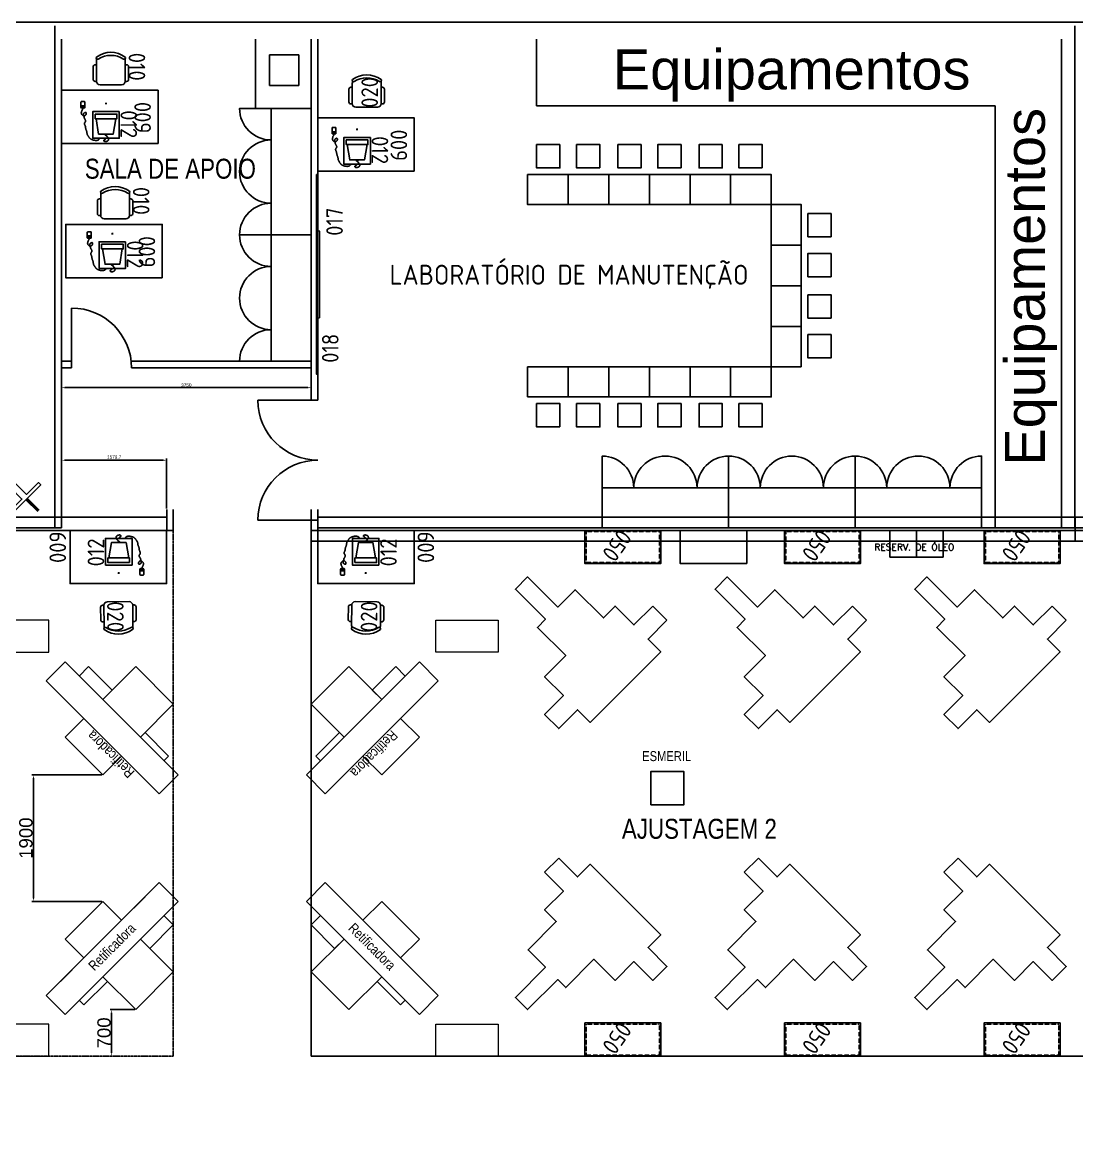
# Model space of a CAD drawing. Header units: millimetres. Extents: x 18768 to 1484868, y -11027 to 520152.
# Drawn here: x 71662 to 87507, y 503453 to 520152 of the extents above; entities that cross this region are included whole.
import ezdxf
from ezdxf.enums import TextEntityAlignment as Align

# ---------------------------------------------------------------- set-up
doc = ezdxf.new("R2010")
doc.units = ezdxf.units.MM
for name, pattern in [('DASHED2', [9.525, 6.35, -3.175]), ('DIVIDE', [2.15, 1.5, -0.2, 0.05, -0.15, 0.05, -0.2]), ('HIDDEN', [0.375, 0.25, -0.125]), ('HIDDEN2', [4.7625, 3.175, -1.5875])]:
    doc.linetypes.add(name, pattern=pattern)
for name, color, linetype in [('3-MAQUINAS', 5, 'Continuous'), ('4-MOBILIA', 4, 'Continuous'), ('8-TEXTO-DETALHES', 6, 'Continuous'), ('L025-CONTORNO', 7, 'Continuous'), ('L025-IMAGIN', 1, 'DIVIDE'), ('L025-TEXTO', 7, 'Continuous'), ('L035-ARRANJO-ADQUIRIR', 102, 'Continuous'), ('L035-ARRANJO-EXISTENTE', 180, 'Continuous'), ('L035-TEXTO', 40, 'Continuous'), ('PAREDES', 7, 'Continuous')]:
    doc.layers.add(name, color=color, linetype=linetype)
doc.layers.add('L035-DEMOLIÇÃO', color=40, linetype='Continuous', plot=False)
doc.styles.add('ISO-CP--25', font='isocp.shx', dxfattribs={"height": 250})
doc.styles.add('ISO-CP--35', font='isocp.shx', dxfattribs={"height": 350})
doc.styles.add('ROMANS', font='romans', dxfattribs={"width": 0.8, "height": 300})
doc.styles.get("Standard").update_dxf_attribs({"font": 'arial.ttf'})
doc.dimstyles.new('Anotativo', dxfattribs={"dimscale": 0, "dimtxt": 2.5, "dimasz": 2.5, "dimexe": 1.25, "dimexo": 0.625, "dimtad": 1, "dimtxsty": 'Standard', "dimcen": 2.5, "dimadec": 0, "dimazin": 0, "dimtfac": 1, "dimtmove": 0, "dimatfit": 3, "dimfxl": 1, "dimarcsym": 0})

# ---------------------------------------------------------------- blocks, each defined once
blk = doc.blocks.new('Bicicleta')
for points in [[(-1.142, 1.121), (-1.121, 1.142), (-0.944, 0.965), (-0.965, 0.944)], [(-0.788, 0.767), (-0.767, 0.788), (-0.944, 0.965), (-0.965, 0.944)], [(-0.011, -0.011), (0.011, 0.011), (-0.166, 0.187), (-0.187, 0.166)]]:
    blk.add_hatch(color=256).paths.add_polyline_path(points)
for p, q in [((-0.965, 0.944), (-1.142, 1.121)), ((-0.944, 0.965), (-1.121, 1.142)), ((-0.965, 0.944), (-0.788, 0.767)), ((-0.944, 0.965), (-0.767, 0.788)), ((-0.166, 0.187), (0.011, 0.011)), ((-0.187, 0.166), (-0.011, -0.011))]:
    blk.add_line(p, q)
at = {"color": 1}
for points in [[(-0.707, 0.636), (-1.167, 1.096), (-1.096, 1.167), (-0.636, 0.707)], [(-0.518, 0.589), (-0.177, 0.247), (0, 0.424), (0.035, 0.389), (-0.389, -0.035), (-0.424, 0), (-0.247, 0.177), (-0.615, 0.545)]]:
    blk.add_lwpolyline(points, dxfattribs=at)
blk.add_lwpolyline([(-0.714, 0.556, -0.686338), (-0.736, 0.607), (-0.595, 0.749, -0.686338), (-0.544, 0.726, 0.152911), (-0.499, 0.552, -0.794326), (-0.54, 0.511, 0.152911)], format="xyb", close=True, dxfattribs=at)
blk = doc.blocks.new('BL_SENAI_id9320211380')
at = {"layer": 'L035-ARRANJO-ADQUIRIR', "color": 0}
for points in [[(-38, 199), (-58, 199, 0.414214), (-88, 169), (-88, -21, 0.414214), (-58, -51), (-38, -51)], [(388, -137, 0.129448), (395, -110), (395, 195, 0.414214), (341, 249), (16, 249, 0.414214), (-38, 195), (-38, -112, 0.120944), (-32, -137)], [(395, -51), (415, -51, 0.414214), (445, -21), (445, 169, 0.414214), (415, 199), (395, 199)], [(368, -137, -0.290756), (-12, -137, 0.829608), (-38, -166, 0.333333), (394, -166, 0.829608), (368, -137)]]:
    blk.add_lwpolyline(points, format="xyb", dxfattribs=at)
at = {"layer": 'L025-TEXTO', "style": 'ISO-CP--25'}
blk.add_attdef('rmp_mt_codmaterial', (15, 15), '', height=40, dxfattribs=at)
at = {"layer": 'L025-TEXTO', "style": 'ISO-CP--25', "flags": 1}
for tag in ['rmp_mt_nomeunid', 'rmp_mt_potencia', 'rmp_mt_cod']:
    blk.add_attdef(tag, (15, 15), '', height=40, dxfattribs=at)
blk = doc.blocks.new('BL_SENAI_id9320220810')
at = {"layer": 'L025-CONTORNO', "color": 0}
blk.add_lwpolyline([(-688, 238), (112, 238), (112, 1688), (-688, 1688)], close=True, dxfattribs=at)
at = {"layer": 'L025-TEXTO', "style": 'ISO-CP--25'}
blk.add_attdef('rmp_mt_codmaterial', (15, 15), '', height=40, dxfattribs=at)
at = {"layer": 'L025-TEXTO', "style": 'ISO-CP--25', "flags": 1}
for tag in ['rmp_mt_nomeunid', 'rmp_mt_potencia', 'rmp_mt_cod']:
    blk.add_attdef(tag, (15, 15), '', height=40, dxfattribs=at)
blk = doc.blocks.new('BL_SENAI_id9320210400')
at = {"layer": 'L035-ARRANJO-ADQUIRIR', "color": 0}
for points in [[(-690, 550, -0.290756), (-310, 550, 0.829608), (-284, 579, 0.333333), (-716, 579, 0.829608), (-690, 550)], [(-710, 550, 0.129448), (-717, 523), (-717, 219, 0.414214), (-663, 164), (-338, 164, 0.414214), (-284, 219), (-284, 525, 0.120944), (-290, 550)], [(-717, 464), (-737, 464, 0.414214), (-767, 434), (-767, 244, 0.414214), (-737, 214), (-717, 214)], [(-284, 214), (-264, 214, 0.414214), (-234, 244), (-234, 434, 0.414214), (-264, 464), (-284, 464)]]:
    blk.add_lwpolyline(points, format="xyb", dxfattribs=at)
at = {"layer": 'L025-TEXTO', "style": 'ISO-CP--25'}
blk.add_attdef('rmp_mt_codmaterial', (15, 15), '', height=40, dxfattribs=at)
at = {"layer": 'L025-TEXTO', "style": 'ISO-CP--25', "flags": 1}
for tag in ['rmp_mt_nomeunid', 'rmp_mt_potencia', 'rmp_mt_cod']:
    blk.add_attdef(tag, (15, 15), '', height=40, dxfattribs=at)
blk = doc.blocks.new('BL_SENAI_id9300159197')
at = {"layer": 'L025-CONTORNO', "color": 0, "linetype": 'HIDDEN', "lineweight": 9}
blk.add_lwpolyline([(-650, -50), (650, -50), (650, 0), (-650, 0)], close=True, dxfattribs=at)
at = {"layer": 'L025-TEXTO', "lineweight": 9, "style": 'ISO-CP--25'}
blk.add_attdef('rmp_mt_codmaterial', (15, 15), '', height=40, dxfattribs=at)
at = {"layer": 'L025-TEXTO', "lineweight": 9, "style": 'ISO-CP--25', "flags": 1}
for tag in ['rmp_mt_nomeunid', 'rmp_mt_potencia', 'rmp_mt_cod']:
    blk.add_attdef(tag, (15, 15), '', height=40, dxfattribs=at)
blk = doc.blocks.new('BL_SENAI_id9320290690')
at = {"layer": 'L025-CONTORNO', "color": 0}
blk.add_lwpolyline([(-3131, 134), (-131, 134), (-131, 152), (-3131, 152)], close=True, dxfattribs=at)
at = {"layer": 'L025-TEXTO', "style": 'ISO-CP--25'}
blk.add_attdef('rmp_mt_codmaterial', (15, 15), '', height=40, dxfattribs=at)
at = {"layer": 'L025-TEXTO', "style": 'ISO-CP--25', "flags": 1}
for tag in ['rmp_mt_nomeunid', 'rmp_mt_potencia', 'rmp_mt_cod']:
    blk.add_attdef(tag, (15, 15), '', height=40, dxfattribs=at)
blk = doc.blocks.new('BL_SENAI_id9370710510')
at = {"layer": 'L035-ARRANJO-ADQUIRIR', "color": 0}
for p, q in [((491, 168), (491, 85)), ((495, 168), (495, 145)), ((511, 168), (495, 168)), ((542, 174), (498, 174)), ((511, 145), (511, 168)), ((529, 168), (512, 168)), ((512, 168), (512, 145)), ((529, 145), (529, 168)), ((530, 168), (530, 145)), ((546, 168), (530, 168)), ((546, 145), (546, 168)), ((549, 85), (549, 168)), ((185, 107), (161, 107)), ((173, 95), (173, 119)), ((491, 142), (549, 142)), ((491, 141), (549, 141)), ((495, 145), (511, 145)), ((498, 78), (542, 78)), ((512, 145), (529, 145)), ((530, 145), (546, 145))]:
    blk.add_line(p, q, dxfattribs=at)
for points in [[(173, 581), (172, 586), (170, 590), (168, 593), (165, 596), (162, 598), (160, 599), (158, 600), (156, 602), (154, 603), (153, 604), (152, 606), (152, 607), (152, 609), (151, 610), (151, 611), (150, 612), (149, 613), (148, 614), (146, 615), (145, 616), (143, 617), (141, 618), (139, 620), (138, 622), (136, 624), (135, 627), (134, 630), (133, 633), (133, 637), (133, 640), (133, 644), (133, 647), (134, 650), (134, 653), (135, 656), (137, 658), (138, 661), (140, 663), (142, 665), (144, 667), (146, 668), (148, 670), (151, 671), (153, 672), (156, 673), (158, 674), (160, 675), (162, 676), (164, 676), (166, 677), (168, 678), (170, 678), (172, 679), (174, 679), (175, 679), (177, 680), (179, 680), (180, 680), (182, 680), (183, 680), (185, 680), (187, 680), (189, 679), (190, 679), (192, 678), (194, 678), (195, 677), (197, 676), (199, 675), (200, 674), (201, 672), (203, 671), (204, 670), (205, 669), (205, 667), (206, 666), (206, 665), (206, 664), (206, 663), (206, 662), (205, 660), (205, 659), (204, 658), (203, 658), (201, 657), (200, 656), (199, 655), (197, 654), (196, 653), (194, 653), (193, 652), (191, 651), (190, 650), (189, 649), (187, 648), (186, 647), (185, 645), (184, 644), (183, 642), (182, 640), (181, 637), (179, 635), (176, 632), (173, 629)], [(323, 336), (283, 566), (63, 566), (23, 336)], [(268, 629), (272, 638), (277, 645), (282, 650), (288, 655), (294, 657), (300, 659), (307, 661), (313, 661), (320, 662), (326, 662), (332, 661), (338, 661), (343, 660), (349, 659), (355, 658), (360, 657), (366, 656), (371, 654), (377, 652), (382, 651), (387, 649), (392, 646), (397, 644), (402, 641), (406, 637), (411, 634), (415, 630), (419, 626), (422, 621), (426, 617), (430, 612), (433, 607), (437, 602), (440, 597), (443, 591), (447, 586), (449, 580), (452, 575), (454, 570), (456, 565), (457, 560), (458, 555), (459, 550), (460, 545), (460, 540), (461, 535), (461, 531), (462, 526), (464, 521), (466, 516), (467, 511), (470, 507), (472, 502), (474, 496), (475, 491), (477, 486), (478, 481), (479, 475), (480, 470), (481, 465), (481, 459), (482, 454), (483, 449), (484, 445), (486, 440), (487, 436), (489, 432), (491, 428), (492, 425), (494, 421), (495, 418), (496, 415), (496, 411), (496, 408), (496, 405), (495, 402), (494, 398), (493, 395), (492, 393), (490, 390), (488, 387), (486, 385), (484, 382), (482, 380), (481, 377), (480, 375), (479, 372), (479, 369), (479, 366), (479, 362), (481, 359), (482, 355), (484, 352), (486, 348), (488, 345), (490, 342), (492, 338), (493, 336), (495, 333), (497, 331), (498, 329), (499, 327), (500, 326), (501, 325), (501, 325), (501, 324), (501, 324), (501, 324), (501, 324), (500, 323), (500, 322), (501, 319), (501, 316), (502, 312), (503, 308), (504, 303), (505, 298), (506, 293), (507, 287), (508, 283), (509, 278), (510, 275), (511, 271), (511, 268), (511, 265), (510, 262), (509, 259), (507, 257), (505, 254), (502, 251), (498, 248), (495, 246), (491, 244), (487, 242), (483, 241), (480, 241), (477, 241), (475, 242), (473, 243), (471, 245), (470, 247), (469, 250), (469, 253), (469, 256), (469, 259), (470, 262), (471, 265), (472, 268), (473, 271), (475, 274), (477, 277), (479, 280), (482, 283), (485, 286), (488, 289), (491, 291), (495, 293), (498, 294), (503, 294), (507, 293), (512, 292), (517, 290), (522, 287), (527, 283), (531, 279), (536, 274), (539, 269), (542, 263), (543, 257), (544, 251), (544, 245), (543, 239), (542, 233), (540, 227), (538, 221), (536, 216), (533, 210), (530, 205), (528, 199), (525, 194), (523, 189), (521, 183), (520, 177), (520, 174)]]:
    blk.add_lwpolyline(points, dxfattribs=at)
for points in [[(-27, 229), (-27, 629), (373, 629), (373, 229)], [(162, 566), (184, 566), (184, 581), (162, 581)], [(335, 266), (335, 336), (10, 336), (10, 266)]]:
    blk.add_lwpolyline(points, close=True, dxfattribs=at)
for centre, start, end in [((498, 168), 90, 180), ((542, 168), 0, 90), ((498, 85), 180, 270), ((542, 85), 270, 0)]:
    blk.add_arc(centre, 6.72, start, end, dxfattribs=at)
at = {"layer": 'L025-TEXTO', "style": 'ISO-CP--25'}
blk.add_attdef('rmp_mt_codmaterial', (15, 15), '', height=40, dxfattribs=at)
at = {"layer": 'L025-TEXTO', "style": 'ISO-CP--25', "flags": 1}
for tag in ['rmp_mt_nomeunid', 'rmp_mt_potencia', 'rmp_mt_cod']:
    blk.add_attdef(tag, (15, 15), '', height=40, dxfattribs=at)
blk = doc.blocks.new('*D552')
at = {"layer": 'DEFPOINTS', "color": 0, "linetype": 'ByBlock', "lineweight": 15, "transparency": 16777216}
for p in [(72253, 515058), (76003, 515058), (76003, 514662)]:
    blk.add_point(p, dxfattribs=at)
at = {"layer": 'PAREDES', "color": 0, "linetype": 'ByBlock', "lineweight": -2, "transparency": 16777216}
for p, q in [((72253, 515045), (72253, 514637)), ((76003, 515045), (76003, 514637)), ((72303, 514662), (75953, 514662))]:
    blk.add_line(p, q, dxfattribs=at)
at = {"layer": 'PAREDES', "color": 0, "linetype": 'ByBlock', "lineweight": 15, "transparency": 16777216}
for points in [[(72303, 514670), (72303, 514653), (72253, 514662)], [(75953, 514670), (75953, 514653), (76003, 514662)]]:
    blk.add_solid(points, dxfattribs=at)
at = {"layer": 'PAREDES', "color": 0, "linetype": 'ByBlock', "lineweight": 15, "transparency": 16777216, "insert": (74128, 514700), "char_height": 50, "attachment_point": 5}
blk.add_mtext('3750', dxfattribs=at)
blk = doc.blocks.new('BL_SENAI_id9320230820')
at = {"layer": 'L035-ARRANJO-EXISTENTE', "color": 0}
blk.add_lwpolyline([(-449, -183), (691, -183), (691, 317), (-449, 317)], close=True, dxfattribs=at)
at = {"layer": 'L035-ARRANJO-EXISTENTE', "color": 0, "linetype": 'HIDDEN2'}
blk.add_lwpolyline([(-431, -165), (673, -165), (673, 299), (-431, 299)], close=True, dxfattribs=at)
at = {"layer": 'L025-TEXTO', "style": 'ISO-CP--25'}
blk.add_attdef('rmp_mt_codmaterial', (15, 15), '', height=40, dxfattribs=at)
at = {"layer": 'L025-TEXTO', "style": 'ISO-CP--25', "flags": 1}
for tag in ['rmp_mt_nomeunid', 'rmp_mt_potencia', 'rmp_mt_cod']:
    blk.add_attdef(tag, (15, 15), '', height=40, dxfattribs=at)
blk = doc.blocks.new('*D612')
at = {"layer": 'DEFPOINTS', "color": 0, "linetype": 'ByBlock', "lineweight": 15, "transparency": 16777216}
for p in [(63739, 507503), (62679, 506442), (62155, 504966), (55130, 504618), (73932, 504618)]:
    blk.add_point(p, dxfattribs=at)
at = {"layer": 'PAREDES', "color": 0, "linetype": 'ByBlock', "lineweight": -2, "transparency": 16777216}
blk.add_line((62670, 506433), (61789, 505552), dxfattribs=at)
blk.add_arc((60854, 504618), 1347, 2.1274, 42.8726, dxfattribs=at)
at = {"layer": 'PAREDES', "color": 0, "linetype": 'ByBlock', "lineweight": 15, "transparency": 16777216}
for points in [[(61835, 505528), (61847, 505540), (61806, 505570)], [(62208, 504668), (62192, 504668), (62201, 504618)]]:
    blk.add_solid(points, dxfattribs=at)
at = {"layer": 'PAREDES', "color": 0, "linetype": 'ByBlock', "lineweight": 15, "transparency": 16777216, "insert": (62204, 505177), "char_height": 200, "attachment_point": 5, "rotation": 292.5}
blk.add_mtext('45°', dxfattribs=at)
blk = doc.blocks.new('*D619')
at = {"layer": 'DEFPOINTS', "color": 0, "linetype": 'ByBlock', "lineweight": 15, "transparency": 16777216}
for p in [(73367, 505318), (73006, 504618), (73013, 504618)]:
    blk.add_point(p, dxfattribs=at)
at = {"layer": 'PAREDES', "color": 0, "linetype": 'ByBlock', "lineweight": -2, "transparency": 16777216}
for p, q in [((73354, 505318), (72981, 505318)), ((73006, 505268), (73006, 504668)), ((73000, 504618), (72981, 504618))]:
    blk.add_line(p, q, dxfattribs=at)
at = {"layer": 'PAREDES', "color": 0, "linetype": 'ByBlock', "lineweight": 15, "transparency": 16777216}
for points in [[(72998, 505268), (73014, 505268), (73006, 505318)], [(72998, 504668), (73014, 504668), (73006, 504618)]]:
    blk.add_solid(points, dxfattribs=at)
at = {"layer": 'PAREDES', "color": 0, "linetype": 'ByBlock', "lineweight": 15, "transparency": 16777216, "insert": (72892, 504968), "char_height": 200, "attachment_point": 5, "rotation": 90}
blk.add_mtext('700', dxfattribs=at)
blk = doc.blocks.new('*D620')
at = {"layer": 'DEFPOINTS', "color": 0, "linetype": 'ByBlock', "lineweight": 15, "transparency": 16777216}
for p in [(71832, 508844), (72872, 508844), (72872, 506944)]:
    blk.add_point(p, dxfattribs=at)
at = {"layer": 'PAREDES', "color": 0, "linetype": 'ByBlock', "lineweight": -2, "transparency": 16777216}
for p, q in [((72859, 508844), (71807, 508844)), ((71832, 506994), (71832, 508794)), ((72859, 506944), (71807, 506944))]:
    blk.add_line(p, q, dxfattribs=at)
at = {"layer": 'PAREDES', "color": 0, "linetype": 'ByBlock', "lineweight": 15, "transparency": 16777216}
for points in [[(71824, 508794), (71841, 508794), (71832, 508844)], [(71824, 506994), (71841, 506994), (71832, 506944)]]:
    blk.add_solid(points, dxfattribs=at)
at = {"layer": 'PAREDES', "color": 0, "linetype": 'ByBlock', "lineweight": 15, "transparency": 16777216, "insert": (71718, 507894), "char_height": 200, "attachment_point": 5, "rotation": 90}
blk.add_mtext('1900', dxfattribs=at)
blk = doc.blocks.new('*D623')
at = {"layer": 'DEFPOINTS', "color": 0, "linetype": 'ByBlock', "lineweight": 15, "transparency": 16777216}
for p in [(73832, 513572), (73832, 512832), (72253, 512718)]:
    blk.add_point(p, dxfattribs=at)
at = {"layer": 'PAREDES', "color": 0, "linetype": 'ByBlock', "lineweight": -2, "transparency": 16777216}
for p, q in [((72253, 512730), (72253, 513597)), ((72303, 513572), (73782, 513572)), ((73832, 512845), (73832, 513597))]:
    blk.add_line(p, q, dxfattribs=at)
at = {"layer": 'PAREDES', "color": 0, "linetype": 'ByBlock', "lineweight": 15, "transparency": 16777216}
for points in [[(72303, 513580), (72303, 513563), (72253, 513572)], [(73782, 513580), (73782, 513563), (73832, 513572)]]:
    blk.add_solid(points, dxfattribs=at)
at = {"layer": 'PAREDES', "color": 0, "linetype": 'ByBlock', "lineweight": 15, "transparency": 16777216, "insert": (73043, 513614), "char_height": 50, "attachment_point": 5}
blk.add_mtext('1579,7', dxfattribs=at)

msp = doc.modelspace()

# ---------------------------------------------------------------- linework, layer by layer
for p, q in [((75166.318, 518857.757), (75166.318, 519897.757)), ((79391.318, 518897.757), (79391.318, 519897.757)), ((75376.318, 519663.158), (75816.318, 519663.158)), ((75376.318, 519203.158), (75376.318, 519663.158)), ((75816.318, 519663.158), (75816.318, 519203.158)), ((75816.318, 519203.158), (75376.318, 519203.158)), ((79391.318, 518897.757), (86279.615, 518897.757)), ((86279.615, 512557.757), (86279.615, 518897.757)), ((72404.814, 514957.757), (72404.814, 515857.757)), ((76103.988, 514472.047), (75203.988, 514472.047)), ((76103.988, 512672.047), (75203.988, 512672.047)), ((81348.658, 511167.218), (81136.526, 511379.35)), ((84348.658, 511167.218), (84136.526, 511379.35)), ((87348.658, 511167.218), (87136.526, 511379.35)), ((79722.308, 507594.638), (79510.176, 507382.506)), ((82722.308, 507594.638), (82510.176, 507382.506)), ((85722.308, 507594.638), (85510.176, 507382.506))]:
    msp.add_line(p, q)
at = {"color": 1}
for p, q in [((87483.615, 512517.757), (87483.615, 512717.757)), ((87483.615, 512517.757), (87483.615, 512717.757)), ((87483.615, 512357.757), (87483.615, 512557.757))]:
    msp.add_line(p, q, dxfattribs=at)
at = {"color": 1, "linetype": 'DASHED2'}
msp.add_line((78202.764, 504617.757), (76002.764, 504617.757), dxfattribs=at)
at = {"color": 2}
for points in [[(75402.764, 516957.757), (74927.764, 516957.757, -0.414213562), (75402.764, 517432.757, -0.414213562), (74927.764, 517907.757, -0.414213562), (75402.764, 518382.757, -0.414213562), (74927.764, 518857.757), (75402.764, 518857.757)], [(75402.764, 515057.757), (74927.764, 515057.757, -0.414213562), (75402.764, 515532.757, -0.414213562), (74927.764, 516007.757, -0.414213562), (75402.764, 516482.757, -0.414213562), (74927.764, 516957.757), (75402.764, 516957.757)], [(80376.318, 513157.757), (80376.318, 513632.757, -0.414213562), (80851.318, 513157.757, -0.414213562), (81326.318, 513632.757, -0.414213562), (81801.318, 513157.757, -0.414213562), (82276.318, 513632.757), (82276.318, 513157.757)], [(82276.318, 513157.757), (82276.318, 513632.757, -0.414213562), (82751.318, 513157.757, -0.414213562), (83226.318, 513632.757, -0.414213562), (83701.318, 513157.757, -0.414213562), (84176.318, 513632.757), (84176.318, 513157.757)], [(84176.318, 513157.757), (84176.318, 513632.757, -0.414213562), (84651.318, 513157.757, -0.414213562), (85126.318, 513632.757, -0.414213562), (85601.318, 513157.757, -0.414213562), (86076.318, 513632.757), (86076.318, 513157.757)]]:
    msp.add_lwpolyline(points, format="xyb", dxfattribs=at)
for points in [[(76002.764, 516957.757), (76002.764, 518857.757), (75402.764, 518857.757), (75402.764, 516957.757)], [(76002.764, 515057.757), (76002.764, 516957.757), (75402.764, 516957.757), (75402.764, 515057.757)], [(80376.318, 512557.757), (82276.318, 512557.757), (82276.318, 513157.757), (80376.318, 513157.757)], [(82276.318, 512557.757), (84176.318, 512557.757), (84176.318, 513157.757), (82276.318, 513157.757)], [(84176.318, 512557.757), (86076.318, 512557.757), (86076.318, 513157.757), (84176.318, 513157.757)], [(82548.913, 512017.757), (81548.913, 512017.757), (81548.913, 512517.757), (82548.913, 512517.757)], [(81105.144, 508394.915), (81105.144, 508894.915), (81605.144, 508894.915), (81605.144, 508394.915)]]:
    msp.add_lwpolyline(points, close=True)
for points in [[(81136.526, 511379.35), (80853.683, 511096.508), (80570.841, 511379.35), (80394.064, 511202.574), (79969.8, 511626.838), (79708.17, 511365.208), (79255.622, 511817.757), (79071.774, 511633.909), (79524.323, 511181.361), (79404.114, 511061.152), (79828.379, 510636.888), (79510.18, 510318.69), (79793.023, 510035.848), (79510.18, 509753.005), (79722.313, 509540.873), (80005.155, 509823.716), (80196.074, 509632.797), (81256.734, 510693.457), (81065.815, 510884.376), (81348.658, 511167.218)], [(84136.526, 511379.35), (83853.683, 511096.508), (83570.841, 511379.35), (83394.064, 511202.574), (82969.8, 511626.838), (82708.17, 511365.208), (82255.622, 511817.757), (82071.774, 511633.909), (82524.323, 511181.361), (82404.114, 511061.152), (82828.379, 510636.888), (82510.18, 510318.69), (82793.023, 510035.848), (82510.18, 509753.005), (82722.313, 509540.873), (83005.155, 509823.716), (83196.074, 509632.797), (84256.734, 510693.457), (84065.815, 510884.376), (84348.658, 511167.218)], [(87136.526, 511379.35), (86853.683, 511096.508), (86570.841, 511379.35), (86394.064, 511202.574), (85969.8, 511626.838), (85708.17, 511365.208), (85255.622, 511817.757), (85071.774, 511633.909), (85524.323, 511181.361), (85404.114, 511061.152), (85828.379, 510636.888), (85510.18, 510318.69), (85793.023, 510035.848), (85510.18, 509753.005), (85722.313, 509540.873), (86005.155, 509823.716), (86196.074, 509632.797), (87256.734, 510693.457), (87065.815, 510884.376), (87348.658, 511167.218)], [(79510.176, 507382.506), (79793.019, 507099.664), (79510.176, 506816.821), (79686.953, 506640.044), (79262.689, 506215.78), (79524.318, 505954.151), (79071.77, 505501.602), (79255.618, 505317.755), (79708.166, 505770.303), (79828.374, 505650.095), (80252.638, 506074.359), (80570.836, 505756.161), (80853.679, 506039.004), (81136.522, 505756.161), (81348.654, 505968.293), (81065.811, 506251.136), (81256.73, 506442.054), (80196.07, 507502.715), (80005.151, 507311.796), (79722.308, 507594.638)], [(82510.176, 507382.506), (82793.019, 507099.664), (82510.176, 506816.821), (82686.953, 506640.044), (82262.689, 506215.78), (82524.318, 505954.151), (82071.77, 505501.602), (82255.618, 505317.755), (82708.166, 505770.303), (82828.374, 505650.095), (83252.638, 506074.359), (83570.836, 505756.161), (83853.679, 506039.004), (84136.522, 505756.161), (84348.654, 505968.293), (84065.811, 506251.136), (84256.73, 506442.054), (83196.07, 507502.715), (83005.151, 507311.796), (82722.308, 507594.638)], [(85510.176, 507382.506), (85793.019, 507099.664), (85510.176, 506816.821), (85686.953, 506640.044), (85262.689, 506215.78), (85524.318, 505954.151), (85071.77, 505501.602), (85255.618, 505317.755), (85708.166, 505770.303), (85828.374, 505650.095), (86252.638, 506074.359), (86570.836, 505756.161), (86853.679, 506039.004), (87136.522, 505756.161), (87348.654, 505968.293), (87065.811, 506251.136), (87256.73, 506442.054), (86196.07, 507502.715), (86005.151, 507311.796), (85722.308, 507594.638)]]:
    msp.add_lwpolyline(points)
for centre, start, end in [((72404.814, 514957.757), 0, 90), ((76103.988, 514472.047), 180, 270), ((76103.988, 512672.047), 90, 180)]:
    msp.add_arc(centre, 900, start, end)
at = {"layer": '3-MAQUINAS'}
for p, q in [((84699.615, 512117.757), (84699.615, 512517.757)), ((84699.615, 512517.757), (85099.615, 512517.757)), ((85099.615, 512517.757), (85099.615, 512117.757)), ((85099.615, 512117.757), (85099.615, 512517.757)), ((85099.615, 512517.757), (85499.615, 512517.757)), ((85499.615, 512517.757), (85499.615, 512117.757)), ((84699.615, 512357.757), (85099.615, 512357.757)), ((85099.615, 512357.757), (85499.615, 512357.757)), ((85099.615, 512117.757), (84699.615, 512117.757)), ((85499.615, 512117.757), (85099.615, 512117.757))]:
    msp.add_line(p, q, dxfattribs=at)
at = {"layer": '4-MOBILIA', "linetype": 'Continuous'}
for points in [[(79741.318, 518313.158), (79391.318, 518313.158), (79391.318, 517963.158), (79741.318, 517963.158)], [(80341.318, 517963.158), (79991.318, 517963.158), (79991.318, 518313.158), (80341.318, 518313.158)], [(80961.318, 518313.158), (80611.318, 518313.158), (80611.318, 517963.158), (80961.318, 517963.158)], [(81561.318, 517963.158), (81211.318, 517963.158), (81211.318, 518313.158), (81561.318, 518313.158)], [(82181.318, 518313.158), (81831.318, 518313.158), (81831.318, 517963.158), (82181.318, 517963.158)], [(82781.318, 517963.158), (82431.318, 517963.158), (82431.318, 518313.158), (82781.318, 518313.158)], [(83466.318, 517278.158), (83466.318, 516928.158), (83816.318, 516928.158), (83816.318, 517278.158)], [(83816.318, 516678.158), (83816.318, 516328.158), (83466.318, 516328.158), (83466.318, 516678.158)], [(83466.318, 516058.158), (83466.318, 515708.158), (83816.318, 515708.158), (83816.318, 516058.158)], [(83816.318, 515458.158), (83816.318, 515108.158), (83466.318, 515108.158), (83466.318, 515458.158)], [(79741.318, 514073.158), (79391.318, 514073.158), (79391.318, 514423.158), (79741.318, 514423.158)], [(80341.318, 514423.158), (79991.318, 514423.158), (79991.318, 514073.158), (80341.318, 514073.158)], [(80961.318, 514073.158), (80611.318, 514073.158), (80611.318, 514423.158), (80961.318, 514423.158)], [(81561.318, 514423.158), (81211.318, 514423.158), (81211.318, 514073.158), (81561.318, 514073.158)], [(82181.318, 514073.158), (81831.318, 514073.158), (81831.318, 514423.158), (82181.318, 514423.158)], [(82781.318, 514423.158), (82431.318, 514423.158), (82431.318, 514073.158), (82781.318, 514073.158)]]:
    msp.add_lwpolyline(points, close=True, dxfattribs=at)
at = {"layer": '4-MOBILIA'}
for points in [[(79256.318, 517863.158), (79866.318, 517863.158), (80476.318, 517863.158), (80476.318, 517413.158), (79866.318, 517413.158), (79256.318, 517413.158)], [(79866.318, 517863.158), (79866.318, 517413.158)], [(80476.318, 517863.158), (81086.318, 517863.158), (81696.318, 517863.158), (81696.318, 517413.158), (81086.318, 517413.158), (80476.318, 517413.158)], [(81086.318, 517863.158), (81086.318, 517413.158)], [(81696.318, 517863.158), (82306.318, 517863.158), (82916.318, 517863.158), (82916.318, 517413.158), (82306.318, 517413.158), (81696.318, 517413.158)], [(82306.318, 517863.158), (82306.318, 517413.158)], [(83366.318, 516193.158), (83366.318, 516803.158), (83366.318, 517413.158), (82916.318, 517413.158), (82916.318, 516803.158), (82916.318, 516193.158)], [(83366.318, 516803.158), (82916.318, 516803.158)], [(83366.318, 514973.158), (83366.318, 515583.158), (83366.318, 516193.158), (82916.318, 516193.158), (82916.318, 515583.158), (82916.318, 514973.158)], [(83366.318, 515583.158), (82916.318, 515583.158)], [(79256.318, 514523.158), (79866.318, 514523.158), (80476.318, 514523.158), (80476.318, 514973.158), (79866.318, 514973.158), (79256.318, 514973.158)], [(79866.318, 514523.158), (79866.318, 514973.158)], [(80476.318, 514523.158), (81086.318, 514523.158), (81696.318, 514523.158), (81696.318, 514973.158), (81086.318, 514973.158), (80476.318, 514973.158)], [(81086.318, 514523.158), (81086.318, 514973.158)], [(81696.318, 514523.158), (82306.318, 514523.158), (82916.318, 514523.158), (82916.318, 514973.158), (82306.318, 514973.158), (81696.318, 514973.158)], [(82306.318, 514523.158), (82306.318, 514973.158)]]:
    msp.add_lwpolyline(points, close=True, dxfattribs=at)
at = {"layer": 'L025-IMAGIN'}
for p, q in [((73932.467, 512517.757), (73932.467, 504617.757)), ((76002.764, 512517.757), (76002.764, 504617.757)), ((76002.764, 512357.757), (76002.764, 504617.757)), ((55129.615, 504617.757), (73932.467, 504617.757)), ((94805.615, 504617.757), (76002.764, 504617.757)), ((94755.615, 504617.757), (76324.913, 504617.757))]:
    msp.add_line(p, q, dxfattribs=at)
at = {"layer": 'L035-DEMOLIÇÃO', "linetype": 'ByBlock', "lineweight": -2}
msp.add_lwpolyline([(110666.616, 482623.169), (18768.335, 482623.169), (18768.335, 520151.762), (110666.616, 520151.762)], close=True, dxfattribs=at)
at = {"layer": 'PAREDES', "ltscale": 0.01}
for p, q in [((72152.764, 512557.757), (72152.764, 520097.757)), ((72252.764, 512557.757), (72252.764, 519897.757)), ((76002.764, 514472.047), (76002.764, 519897.757)), ((76102.764, 514472.047), (76102.764, 519897.757)), ((87279.615, 512557.757), (87279.615, 519897.757)), ((76002.764, 513566.336), (76002.764, 513577.757)), ((73832.467, 512517.757), (73832.467, 512832.047)), ((73932.467, 512517.757), (73932.467, 512832.047)), ((76002.764, 512517.757), (76002.764, 512832.047)), ((76102.764, 512517.757), (76102.764, 512832.047)), ((76002.764, 512357.757), (76002.764, 512672.047)), ((76102.764, 512357.757), (76102.764, 512672.047))]:
    msp.add_line(p, q, dxfattribs=at)
at = {"layer": 'PAREDES'}
for p, q in [((87479.615, 520097.757), (87479.615, 512557.757)), ((72252.764, 515057.757), (72404.814, 515057.757)), ((73299.241, 515057.757), (76002.764, 515057.757)), ((72252.764, 514957.757), (72404.814, 514957.757)), ((73304.814, 514957.757), (76002.764, 514957.757)), ((73833.377, 512717.757), (55129.615, 512717.757)), ((76101.854, 512717.757), (94805.615, 512717.757)), ((55129.615, 512557.757), (72252.764, 512557.757)), ((55129.615, 512517.757), (73932.467, 512517.757)), ((94805.615, 512517.757), (76002.764, 512517.757)), ((76101.854, 512557.757), (87483.615, 512557.757)), ((87279.615, 512557.757), (110099.615, 512557.757)), ((87483.615, 512357.757), (76002.764, 512357.757)), ((87279.615, 512357.757), (109893.54, 512357.757))]:
    msp.add_line(p, q, dxfattribs=at)
at = {"layer": 'PAREDES', "linetype": 'ByBlock', "lineweight": 15}
for points in [[(72059.597, 510690.447), (72059.597, 511170.447), (71119.597, 511170.447), (71119.597, 510690.447), (72059.597, 510690.447)], [(77875.634, 510690.447), (77875.634, 511170.447), (78815.634, 511170.447), (78815.634, 510690.447), (77875.634, 510690.447)], [(72023.278, 510258.315), (73720.335, 508561.259), (74003.177, 508844.101), (72306.121, 510541.158), (72023.278, 510258.315)], [(77911.952, 510258.315), (76214.896, 508561.259), (75932.053, 508844.101), (77629.11, 510541.158), (77911.952, 510258.315)], [(72871.807, 509975.472), (73013.228, 510116.893), (72659.675, 510470.447), (72518.253, 510329.025)], [(73437.492, 509409.787), (73932.467, 509904.761), (73366.781, 510470.447), (72871.807, 509975.472)], [(76497.739, 509409.787), (76002.764, 509904.761), (76568.45, 510470.447), (77063.424, 509975.472)], [(77063.424, 509975.472), (76922.003, 510116.893), (77275.556, 510470.447), (77416.978, 510329.025)], [(72588.964, 509692.629), (72306.121, 509409.787)], [(77346.267, 509692.629), (77629.11, 509409.787)], [(72306.121, 509409.787), (72871.807, 508844.101), (73154.649, 509126.944)], [(73791.045, 509056.233), (73861.756, 509126.944), (73508.203, 509480.497), (73437.492, 509409.787)], [(76144.185, 509056.233), (76073.475, 509126.944), (76427.028, 509480.497), (76497.739, 509409.787)], [(77629.11, 509409.787), (77063.424, 508844.101), (76780.582, 509126.944)], [(73720.335, 507226.947), (72023.278, 505529.89), (72306.121, 505247.048), (74003.177, 506944.104), (73720.335, 507226.947)], [(76214.896, 507226.947), (77911.952, 505529.89), (77629.11, 505247.048), (75932.053, 506944.104), (76214.896, 507226.947)], [(73508.203, 507014.815), (73154.649, 506661.261)], [(76427.028, 507014.815), (76780.582, 506661.261)], [(72871.807, 506944.104), (72306.121, 506378.419), (72588.964, 506095.576)], [(73154.649, 506661.261), (72871.807, 506944.104)], [(76780.582, 506661.261), (77063.424, 506944.104)], [(77063.424, 506944.104), (77629.11, 506378.419), (77346.267, 506095.576)], [(73437.492, 506378.419), (73578.913, 506236.997), (73932.467, 506590.551), (73791.045, 506731.972)], [(76497.739, 506378.419), (76356.317, 506236.997), (76002.764, 506590.551), (76144.185, 506731.972)], [(72871.807, 505812.733), (73366.781, 505317.758), (73932.467, 505883.444), (73437.492, 506378.419)], [(77063.424, 505812.733), (76568.45, 505317.758), (76002.764, 505883.444), (76497.739, 506378.419)], [(72588.964, 506095.576), (72235.411, 505742.022)], [(77346.267, 506095.576), (77699.82, 505742.022)], [(72518.253, 505459.18), (72588.964, 505388.469), (72942.517, 505742.022), (72871.807, 505812.733)], [(77416.978, 505459.18), (77346.267, 505388.469), (76992.714, 505742.022), (77063.424, 505812.733)], [(72059.597, 504617.757), (72059.597, 505097.757), (71119.597, 505097.757), (71119.597, 504617.757), (72059.597, 504617.757)], [(77875.634, 504617.757), (77875.634, 505097.757), (78815.634, 505097.757), (78815.634, 504617.757), (77875.634, 504617.757)]]:
    msp.add_lwpolyline(points, dxfattribs=at)

# ---------------------------------------------------------------- block references
at = {"xscale": 1000, "yscale": 1000, "zscale": 1000}
msp.add_blockref('Bicicleta', (71905.509, 512811.754), dxfattribs=at)
at = {"layer": 'L035-ARRANJO-ADQUIRIR'}
ref = msp.add_blockref('BL_SENAI_id9320211380', (73172.265, 519461.862), dxfattribs=dict(at, rotation=180))
ref.add_attrib('rmp_mt_codmaterial', '010', dxfattribs={"layer": 'L025-TEXTO', "height": 250, "rotation": 270, "style": 'ISO-CP--25'}).set_placement((73260.2, 519483.085), align=Align.CENTER)
ref = msp.add_blockref('BL_SENAI_id9320210400', (77338.412, 518710.236), dxfattribs=at)
ref.add_attrib('rmp_mt_codmaterial', '020', dxfattribs={"layer": 'L025-TEXTO', "height": 250, "rotation": 90, "style": 'ISO-CP--25'}).set_placement((76882.982, 519097.799), align=Align.MIDDLE)
ref = msp.add_blockref('BL_SENAI_id9320220810', (73940.931, 519017.166), dxfattribs=dict(at, rotation=90))
ref.add_attrib('rmp_mt_codmaterial', '009', dxfattribs={"layer": 'L025-TEXTO', "height": 250, "rotation": 270, "style": 'ISO-CP--25'}).set_placement((73345.754, 518718.21), align=Align.CENTER)
ref = msp.add_blockref('BL_SENAI_id9370710510', (73093.682, 519037.532), dxfattribs=dict(at, rotation=180))
ref.add_attrib('rmp_mt_codmaterial', '012', dxfattribs={"layer": 'L025-TEXTO', "height": 250, "rotation": 270, "style": 'ISO-CP--25'}).set_placement((73263.264, 518619.655), align=Align.MIDDLE)
ref = msp.add_blockref('BL_SENAI_id9320220810', (77790.931, 518601.333), dxfattribs=dict(at, rotation=89.99999999999835))
ref.add_attrib('rmp_mt_codmaterial', '009', dxfattribs={"layer": 'L025-TEXTO', "height": 250, "rotation": 270, "style": 'ISO-CP--25'}).set_placement((77195.754, 518302.378), align=Align.CENTER)
ref = msp.add_blockref('BL_SENAI_id9370710510', (76866.849, 518648.607), dxfattribs=dict(at, rotation=180))
ref.add_attrib('rmp_mt_codmaterial', '012', dxfattribs={"layer": 'L025-TEXTO', "height": 250, "rotation": 270, "style": 'ISO-CP--25'}).set_placement((77036.431, 518230.73), align=Align.MIDDLE)
ref = msp.add_blockref('BL_SENAI_id9320290690', (75950.375, 514732.224), dxfattribs=dict(at, rotation=270))
ref.add_attrib('rmp_mt_codmaterial', '018', dxfattribs={"layer": 'L025-TEXTO', "height": 250, "rotation": 90, "style": 'ISO-CP--25'}).set_placement((76290.476, 515253.378), align=Align.MIDDLE)
ref = msp.add_blockref('BL_SENAI_id9320211380', (73236.317, 517446.03), dxfattribs=dict(at, rotation=180))
ref.add_attrib('rmp_mt_codmaterial', '010', dxfattribs={"layer": 'L025-TEXTO', "height": 250, "rotation": 270, "style": 'ISO-CP--25'}).set_placement((73324.253, 517467.253), align=Align.CENTER)
ref = msp.add_blockref('BL_SENAI_id9300159197', (76084.764, 516363.158), dxfattribs=dict(at, rotation=90))
ref.add_attrib('rmp_mt_codmaterial', '017', dxfattribs={"layer": 'L025-TEXTO', "lineweight": 9, "height": 250, "rotation": 90, "style": 'ISO-CP--25'}).set_placement((76355.03, 517155.455), align=Align.MIDDLE)
ref = msp.add_blockref('BL_SENAI_id9320220810', (74004.984, 517001.333), dxfattribs=dict(at, rotation=90))
ref.add_attrib('rmp_mt_codmaterial', '009', dxfattribs={"layer": 'L025-TEXTO', "height": 250, "rotation": 270, "style": 'ISO-CP--25'}).set_placement((73409.807, 516702.378), align=Align.CENTER)
ref = msp.add_blockref('BL_SENAI_id9370710510', (73189.239, 517082.045), dxfattribs=dict(at, rotation=180))
ref.add_attrib('rmp_mt_codmaterial', '012', dxfattribs={"layer": 'L025-TEXTO', "height": 250, "rotation": 270, "style": 'ISO-CP--25'}).set_placement((73358.821, 516664.168), align=Align.MIDDLE)
ref = msp.add_blockref('BL_SENAI_id9320220810', (72144.3, 511829.582), dxfattribs=dict(at, rotation=270))
ref.add_attrib('rmp_mt_codmaterial', '009', dxfattribs={"layer": 'L025-TEXTO', "height": 250, "rotation": 90, "style": 'ISO-CP--25'}).set_placement((72321.446, 512265.013), align=Align.CENTER)
ref = msp.add_blockref('BL_SENAI_id9320220810', (77790.931, 511829.582), dxfattribs=dict(at, xscale=-1, rotation=90))
ref.add_attrib('rmp_mt_codmaterial', '009', dxfattribs={"layer": 'L025-TEXTO', "height": 250, "rotation": 90, "style": 'ISO-CP--25'}).set_placement((77851.762, 512265.013), align=Align.CENTER)
ref = msp.add_blockref('BL_SENAI_id9320230820', (80806.43, 512334.701), dxfattribs=dict(at, rotation=179.9999999999899))
ref.add_attrib('rmp_mt_codmaterial', '050', dxfattribs={"layer": 'L025-TEXTO', "height": 250, "rotation": 235, "style": 'ISO-CP--25'}).set_placement((80496.5, 512360.056), align=Align.CENTER)
ref = msp.add_blockref('BL_SENAI_id9320230820', (83806.43, 512334.701), dxfattribs=dict(at, rotation=179.9999999999899))
ref.add_attrib('rmp_mt_codmaterial', '050', dxfattribs={"layer": 'L025-TEXTO', "height": 250, "rotation": 235, "style": 'ISO-CP--25'}).set_placement((83496.5, 512360.056), align=Align.CENTER)
ref = msp.add_blockref('BL_SENAI_id9320230820', (86806.43, 512334.701), dxfattribs=dict(at, rotation=179.9999999999899))
ref.add_attrib('rmp_mt_codmaterial', '050', dxfattribs={"layer": 'L025-TEXTO', "height": 250, "rotation": 235, "style": 'ISO-CP--25'}).set_placement((86496.5, 512360.056), align=Align.CENTER)
ref = msp.add_blockref('BL_SENAI_id9370710510', (72939.759, 511768.613), dxfattribs=at)
ref.add_attrib('rmp_mt_codmaterial', '012', dxfattribs={"layer": 'L025-TEXTO', "height": 250, "rotation": 90, "style": 'ISO-CP--25'}).set_placement((72770.177, 512186.491), align=Align.MIDDLE)
ref = msp.add_blockref('BL_SENAI_id9370710510', (76995.472, 511768.613), dxfattribs=dict(at, xscale=-1))
ref.add_attrib('rmp_mt_codmaterial', '012', dxfattribs={"layer": 'L025-TEXTO', "height": 250, "rotation": 90, "style": 'ISO-CP--25'}).set_placement((77165.054, 512186.491), align=Align.MIDDLE)
ref = msp.add_blockref('BL_SENAI_id9320210400', (72603.732, 511605.711), dxfattribs=dict(at, rotation=180.444402746107))
ref.add_attrib('rmp_mt_codmaterial', '020', dxfattribs={"layer": 'L025-TEXTO', "height": 250, "rotation": 270.4444027, "style": 'ISO-CP--25'}).set_placement((73062.155, 511221.692), align=Align.MIDDLE)
ref = msp.add_blockref('BL_SENAI_id9320210400', (77331.499, 511605.711), dxfattribs=dict(at, xscale=-1, rotation=179.5555972538929))
ref.add_attrib('rmp_mt_codmaterial', '020', dxfattribs={"layer": 'L025-TEXTO', "height": 250, "rotation": 89.5555973, "style": 'ISO-CP--25'}).set_placement((76873.076, 511221.692), align=Align.MIDDLE)
ref = msp.add_blockref('BL_SENAI_id9320230820', (80806.44, 504934.701), dxfattribs=dict(at, rotation=179.9999999999899))
ref.add_attrib('rmp_mt_codmaterial', '050', dxfattribs={"layer": 'L025-TEXTO', "height": 250, "rotation": 235, "style": 'ISO-CP--25'}).set_placement((80496.509, 504960.056), align=Align.CENTER)
ref = msp.add_blockref('BL_SENAI_id9320230820', (83806.435, 504934.701), dxfattribs=dict(at, rotation=179.9999999999899))
ref.add_attrib('rmp_mt_codmaterial', '050', dxfattribs={"layer": 'L025-TEXTO', "height": 250, "rotation": 235, "style": 'ISO-CP--25'}).set_placement((83496.504, 504960.056), align=Align.CENTER)
ref = msp.add_blockref('BL_SENAI_id9320230820', (86806.43, 504934.701), dxfattribs=dict(at, rotation=179.9999999999899))
ref.add_attrib('rmp_mt_codmaterial', '050', dxfattribs={"layer": 'L025-TEXTO', "height": 250, "rotation": 235, "style": 'ISO-CP--25'}).set_placement((86496.5, 504960.056), align=Align.CENTER)

# ---------------------------------------------------------------- texts
at = {"insert": (80536.318, 519743.158), "char_height": 601.7519, "attachment_point": 1}
msp.add_mtext_dynamic_manual_height_columns('Equipamentos', width=4890, gutter_width=3008.759, heights=[500], dxfattribs=at)
at = {"insert": (86425.965, 513490.167), "char_height": 601.7519, "attachment_point": 1, "rotation": 90}
msp.add_mtext_dynamic_manual_height_columns('Equipamentos', width=4890, gutter_width=3008.759, heights=[500], dxfattribs=at)
at = {"layer": '8-TEXTO-DETALHES', "linetype": 'Continuous', "style": 'ROMANS'}
msp.add_text('RESERV. DE ÓLEO', height=100, dxfattribs=at).set_placement((84465.129, 512216.886))
at = {"layer": 'L035-TEXTO', "width": 0.8}
msp.add_text('SALA DE APOIO', height=300, dxfattribs=at).set_placement((72602.47, 517801))
for s, height, rotation, p in [('Retificadora', 150, 135, (73359.11, 508890.655)), ('Retificadora', 150, 225, (77212.922, 509527.456)), ('ESMERIL', 150, 360, (80977.006, 509051.15)), ('AJUSTAGEM 2 ', 300, 360, (80672.764, 507884.467)), ('Retificadora', 150, 45, (72747.995, 505891.115)), ('Retificadora', 150, 315, (76550.435, 506527.916))]:
    msp.add_text(s, height=height, rotation=rotation, dxfattribs=at).set_placement(p)
at = {"layer": 'L035-TEXTO', "insert": (79878.253, 517008.158), "char_height": 300, "width": 8756.13, "attachment_point": 2, "style": 'ISO-CP--35'}
msp.add_mtext('\\PLABORATÓRIO DE MANUTENÇÃO', dxfattribs=at)

# ---------------------------------------------------------------- dimensions: what is measured, and where the dimension line sits
at = {"layer": 'PAREDES', "linetype": 'ByBlock', "lineweight": 15}
for base, p1, p2, picture, middle in [((76002.764, 514661.762), (72252.764, 515057.757), (76002.764, 515057.757), '*D552', (74127.764, 514699.808)), ((73832.467, 513571.762), (72252.764, 512717.757), (73832.467, 512832.047), '*D623', (73042.615, 513614.31))]:
    dim = msp.add_linear_dim(base=base, p1=p1, p2=p2, dimstyle='Anotativo', dxfattribs=at)
    dim.commit()
    dim.dimension.update_dxf_attribs({"geometry": picture, "text_midpoint": middle})
for base, p1, p2, picture, middle in [((71832.467, 508844.101), (72871.807, 506944.104), (72871.807, 508844.101), '*D620', (71717.852, 507894.103)), ((73006.121, 504617.757), (73366.781, 505317.758), (73012.568, 504617.757), '*D619', (72891.507, 504967.758))]:
    dim = msp.add_linear_dim(base=base, p1=p1, p2=p2, angle=90, dimstyle='Anotativo', override={"dimtxt": 10}, dxfattribs=at)
    dim.commit()
    dim.dimension.update_dxf_attribs({"geometry": picture, "text_midpoint": middle})
dim = msp.add_angular_dim_2l(base=(62154.986, 504966.301), line1=((55129.615, 504617.757), (73932.467, 504617.757)), line2=((62678.501, 506442.054), (63739.161, 507502.715)), dimstyle='Anotativo', override={"dimscale": 0, "dimtxt": 10}, dxfattribs=at)
dim.commit()
dim.dimension.update_dxf_attribs({"geometry": '*D612', "text_midpoint": (62203.876, 505176.81)})

doc.saveas('drawing.dxf')
